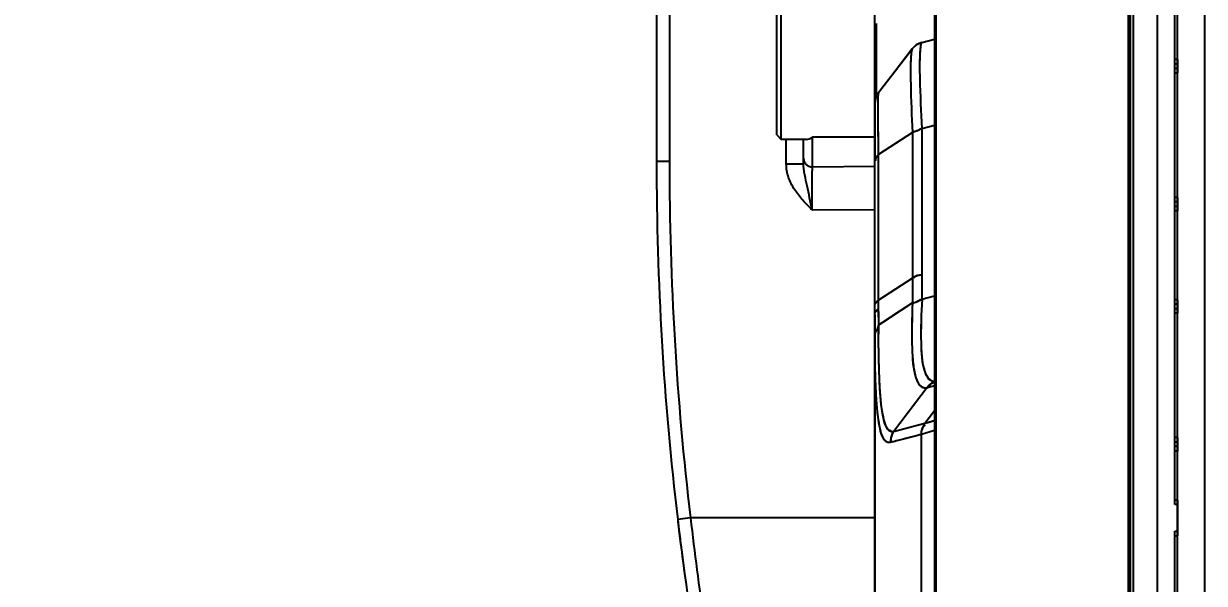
# Model space of a CAD drawing. Header units: millimetres. Extents: x -1070 to 42146, y 1440 to 12921.
# Drawn here: x 5155.6 to 5288.1, y 3010.5 to 3073.3 of the extents above; entities that cross this region are included whole.
import ezdxf

# ---------------------------------------------------------------- set-up
doc = ezdxf.new("R2010")
doc.units = ezdxf.units.MM
for name, color, linetype in [('02___PRT_ALL_AXES', 7, 'Continuous'), ('DIM', 4, 'Continuous'), ('DW-PLUS-XIANGTI实线CONTINUOUS', 7, 'Continuous')]:
    doc.layers.add(name, color=color, linetype=linetype)
doc.styles.get("Standard").update_dxf_attribs({"font": 'arial.ttf'})
doc.dimstyles.new('ISO-200', dxfattribs={"dimtxt": 30, "dimasz": 25, "dimexe": 1.25, "dimexo": 5, "dimgap": 5, "dimtad": 1, "dimtoh": 1, "dimdec": 1, "dimdsep": 46, "dimtxsty": 'Standard', "dimcen": 2.5, "dimadec": 0, "dimazin": 0, "dimtfac": 1, "dimtdec": 1, "dimtmove": 0, "dimatfit": 3, "dimfxl": 1, "dimarcsym": 0})

# ---------------------------------------------------------------- blocks, each defined once
blk = doc.blocks.new('*D136')
at = {"layer": 'Defpoints', "color": 0, "transparency": 16777216}
for p in [(5277.61, 3662.83), (5117.23, 2872.83), (5277.61, 2872.83)]:
    blk.add_point(p, dxfattribs=at)
at = {"layer": 'DIM', "color": 0, "lineweight": -2, "transparency": 16777216}
for p, q in [((5272.61, 3662.83), (5115.98, 3662.83)), ((5117.23, 3637.83), (5117.23, 2897.83)), ((5272.61, 2872.83), (5115.98, 2872.83))]:
    blk.add_line(p, q, dxfattribs=at)
at = {"layer": 'DIM', "color": 0, "transparency": 16777216}
for points in [[(5113.06, 3637.83), (5121.4, 3637.83), (5117.23, 3662.83)], [(5113.06, 2897.83), (5121.4, 2897.83), (5117.23, 2872.83)]]:
    blk.add_solid(points, dxfattribs=at)
at = {"layer": 'DIM', "color": 0, "lineweight": -3, "transparency": 16777216, "insert": (5092.81, 3267.83), "char_height": 30, "attachment_point": 5, "rotation": 90}
blk.add_mtext('790 [2\'-7 1/8"]', dxfattribs=at)

msp = doc.modelspace()

# ---------------------------------------------------------------- linework, layer by layer
at = {"color": 7, "linetype": 'Continuous', "lineweight": -3}
for p, q in [((5226.609, 3177.202), (5226.609, 3057.826)), ((5228.056, 3177.202), (5228.056, 3057.826)), ((5257.809, 3139.326), (5257.809, 3027.642)), ((5240.609, 3067.826), (5240.609, 3075.326)), ((5251.109, 3067.826), (5251.109, 3075.07)), ((5240.109, 3069.989), (5240.109, 3074.826)), ((5256.376, 3071.206), (5256.401, 3071.213)), ((5256.401, 3071.213), (5257.809, 3071.59)), ((5240.109, 3069.926), (5240.109, 3069.989)), ((5240.109, 3067.826), (5240.109, 3069.926)), ((5255.199, 3070.343), (5254.692, 3069.678)), ((5255.331, 3070.497), (5254.701, 3069.676)), ((5255.3, 3070.474), (5255.199, 3070.343)), ((5255.277, 3070.434), (5255.251, 3070.351)), ((5255.288, 3070.455), (5255.277, 3070.434)), ((5255.3, 3070.475), (5255.288, 3070.455)), ((5255.387, 3070.582), (5255.299, 3070.474)), ((5255.3, 3070.476), (5255.3, 3070.476)), ((5254.021, 3068.79), (5251.522, 3065.534)), ((5254.701, 3069.676), (5254.021, 3068.79)), ((5254.692, 3069.678), (5254.602, 3069.561)), ((5240.109, 3065.726), (5240.109, 3067.826)), ((5240.609, 3060.326), (5240.609, 3067.826)), ((5251.109, 3065.594), (5251.109, 3067.826)), ((5240.109, 3065.663), (5240.109, 3065.726)), ((5240.109, 3060.826), (5240.109, 3065.663)), ((5251.109, 3065.356), (5251.109, 3065.594)), ((5251.109, 3064.317), (5251.109, 3065.356)), ((5251.514, 3065.459), (5251.52, 3065.529)), ((5251.52, 3065.529), (5251.521, 3065.534)), ((5251.521, 3065.534), (5251.521, 3065.534)), ((5251.109, 3064.32), (5251.109, 3064.318)), ((5251.109, 3064.316), (5251.109, 3064.32)), ((5251.109, 3064.319), (5251.109, 3064.316)), ((5251.109, 3064.316), (5251.109, 3064.319)), ((5251.109, 3064.318), (5251.109, 3064.316)), ((5251.109, 3062.966), (5251.109, 3064.317)), ((5251.109, 3064.316), (5251.109, 3057.902)), ((5251.109, 3061.062), (5251.109, 3064.316)), ((5251.51, 3060.425), (5251.503, 3061.973)), ((5256.401, 3061.553), (5257.809, 3061.931)), ((5240.109, 3060.826), (5240.609, 3060.326)), ((5244.109, 3057.238), (5244.109, 3060.581)), ((5251.109, 3060.581), (5244.109, 3060.581)), ((5251.109, 3059.595), (5251.109, 3061.062)), ((5251.522, 3058.626), (5251.51, 3060.425)), ((5255.331, 3061.108), (5251.522, 3058.626)), ((5255.331, 3061.108), (5255.332, 3052.295)), ((5256.401, 3061.553), (5256.401, 3052.295)), ((5241.179, 3057.542), (5241.179, 3060.326)), ((5243.109, 3058.204), (5243.109, 3060.326)), ((5251.109, 3057.902), (5251.109, 3059.595)), ((5228.056, 3057.826), (5226.609, 3057.826)), ((5243.109, 3057.542), (5243.109, 3058.204)), ((5251.109, 3049.875), (5251.109, 3057.902)), ((5251.522, 3057.902), (5251.522, 3058.626)), ((5251.522, 3049.875), (5251.522, 3057.902)), ((5243.109, 3057.542), (5241.179, 3057.542)), ((5244.109, 3057.238), (5251.109, 3057.304)), ((5244.074, 3052.407), (5251.109, 3052.473)), ((5255.332, 3052.295), (5255.332, 3044.76)), ((5256.401, 3052.295), (5256.401, 3045.116)), ((5251.109, 3042.277), (5251.109, 3049.875)), ((5251.522, 3042.277), (5251.522, 3049.875)), ((5255.332, 3044.76), (5251.522, 3042.277)), ((5251.109, 3041.661), (5251.109, 3042.277)), ((5251.522, 3042.116), (5251.522, 3042.277)), ((5251.523, 3041.793), (5251.522, 3042.116)), ((5255.343, 3041.96), (5253.11, 3040.505)), ((5256.404, 3042.404), (5257.809, 3042.78)), ((5251.109, 3041.498), (5251.109, 3041.661)), ((5251.109, 3040.681), (5251.109, 3041.498)), ((5251.109, 3040.428), (5251.109, 3040.681)), ((5251.109, 3040.681), (5251.109, 3040.428)), ((5251.524, 3041.304), (5251.523, 3041.793)), ((5251.525, 3040.995), (5251.524, 3041.304)), ((5251.109, 3040.428), (5251.109, 3039.476)), ((5251.109, 3039.476), (5251.109, 3038.476)), ((5251.67, 3039.566), (5251.532, 3039.476)), ((5251.786, 3039.642), (5251.67, 3039.566)), ((5252.234, 3039.934), (5251.786, 3039.642)), ((5253.11, 3040.505), (5252.234, 3039.934)), ((5251.109, 3038.476), (5251.109, 3021.591)), ((5257.017, 3032.479), (5257.806, 3032.69)), ((5256.988, 3032.47), (5254.963, 3029.798)), ((5256.988, 3032.47), (5257.017, 3032.479)), ((5254.963, 3029.798), (5253.23, 3027.51)), ((5257.474, 3029.411), (5256.744, 3028.42)), ((5257.812, 3028.738), (5257.054, 3028.512)), ((5257.809, 3029.865), (5257.474, 3029.411)), ((5256.744, 3028.42), (5253.23, 3027.51)), ((5257.809, 3027.643), (5256.347, 3027.196)), ((5257.054, 3028.512), (5256.744, 3028.42)), ((5257.809, 3027.642), (5257.809, 3008.01)), ((5254.179, 3026.637), (5252.849, 3026.299)), ((5256.347, 3027.196), (5254.179, 3026.637)), ((5256.347, 3008.456), (5256.347, 3027.196)), ((5251.109, 3021.591), (5251.109, 3014.061)), ((5230.422, 3017.826), (5228.985, 3017.649)), ((5251.109, 3017.826), (5230.422, 3017.826)), ((5251.109, 3014.061), (5251.109, 2997.148))]:
    msp.add_line(p, q, dxfattribs=at)
at = {"color": 1, "lineweight": -3}
msp.add_lwpolyline([(5285.109, 3767.826), (5288.109, 3767.826), (5288.109, 2767.826), (5285.109, 2767.826)], close=True, dxfattribs=at)
at = {"color": 7, "linetype": 'Continuous', "lineweight": -3}
for points in [[(5256.374, 3071.205), (5256.269, 3071.173), (5256.008, 3071.064), (5255.775, 3070.926), (5255.694, 3070.863)], [(5256.086, 3071.096), (5256.007, 3071.063), (5255.873, 3070.984)], [(5255.694, 3070.863), (5255.566, 3070.762), (5255.387, 3070.582)], [(5255.873, 3070.984), (5255.773, 3070.925), (5255.693, 3070.862)], [(5254.602, 3069.561), (5254.023, 3068.803), (5253.461, 3068.068), (5252.916, 3067.356), (5252.389, 3066.667), (5251.879, 3066.001), (5251.522, 3065.534)]]:
    msp.add_lwpolyline(points, dxfattribs=at)
for centre, radius, start, end in [((5296.8, 3068.584), 40.657, 179.27421, 180.02056), ((5285.49, 3068.732), 29.346, 178.3561, 179.28279), ((5253.109, 3064.317), 2, 171.9053, 180), ((5253.109, 3064.318), 2, 171.90443, 180), ((5253.109, 3064.316), 2, 171.85477, 180), ((5253.109, 3064.318), 2, 163.77739, 171.90443), ((5253.109, 3064.316), 2, 163.73141, 171.85477), ((5253.109, 3064.318), 2, 155.66609, 163.77739), ((5253.109, 3064.316), 2, 155.61503, 163.73141), ((5253.109, 3064.318), 2, 147.36106, 155.66609), ((5253.109, 3064.316), 2, 147.31572, 155.61503), ((5253.109, 3064.318), 2, 142.5258, 147.36106), ((5253.109, 3064.316), 2, 142.48476, 147.31572), ((5567.442, 3057.826), 340.833, 180, 186.76966), ((5567.39, 3057.826), 339.333, 180, 186.76966), ((5768.206, 3044.971), 512.874, 180.02353, 180.33623), ((5772.522, 3044.31), 516.122, 179.91045, 180.21157), ((5252.309, 3040.118), 1.423, 123.52146, 127.71355), ((5821.832, 3041.909), 570.308, 180.09183, 180.24429), ((5745.432, 3040.679), 494.323, 180.02908, 180.25535), ((5567.442, 3057.826), 340.833, 186.76921, 187.28741), ((5567.442, 3057.826), 340.833, 186.76965, 187.13964), ((5567.442, 3057.826), 340.833, 186.76966, 190.06673), ((5567.442, 3057.826), 340.833, 187.07129, 187.08186), ((5567.442, 3057.826), 340.833, 187.10609, 187.10977), ((5567.442, 3057.826), 340.833, 187.31068, 187.95855)]:
    msp.add_arc(centre, radius, start, end, dxfattribs=at)
for points, knots in [([(5256.396, 3071.211), (5256.348, 3071.198), (5256.28, 3071.02), (5256.228, 3070.721), (5256.179, 3070.202), (5256.163, 3069.805), (5256.156, 3069.574)], [0, 0, 0, 0, 0.08949, 0.2820358, 0.5858486, 1, 1, 1, 1]), ([(5255.251, 3070.351), (5255.24, 3070.312), (5255.197, 3070.087), (5255.179, 3069.858), (5255.167, 3069.67)], [0, 0, 0, 0, 0.1764322, 1, 1, 1, 1]), ([(5255.167, 3069.67), (5255.159, 3069.554), (5255.13, 3068.979), (5255.125, 3068.403), (5255.125, 3067.942)], [0, 0, 0, 0, 0.200441, 1, 1, 1, 1]), ([(5256.143, 3068.57), (5256.143, 3068.103), (5256.178, 3065.762), (5256.289, 3063.424), (5256.396, 3061.552)], [0, 0, 0, 0, 0.1991853, 1, 1, 1, 1]), ([(5255.125, 3067.942), (5255.125, 3067.489), (5255.153, 3065.21), (5255.243, 3062.932), (5255.33, 3061.108)], [0, 0, 0, 0, 0.1990338, 1, 1, 1, 1]), ([(5251.503, 3061.973), (5251.5, 3062.762), (5251.504, 3063.924), (5251.496, 3065.087), (5251.514, 3065.459)], [0, 0, 0, 0, 0.6793323, 1, 1, 1, 1]), ([(5243.441, 3060.326), (5243.549, 3060.326), (5243.789, 3060.385), (5244, 3060.505), (5244.109, 3060.581)], [0, 0, 0, 0, 0.4479405, 1, 1, 1, 1]), ([(5255.331, 3061.12), (5255.471, 3061.219), (5255.868, 3061.28), (5256.208, 3061.461), (5256.401, 3061.553)], [0, 0, 0, 0, 0.4442568, 1, 1, 1, 1]), ([(5243.109, 3058.204), (5243.109, 3058.078), (5243.161, 3057.823), (5243.385, 3057.502), (5243.718, 3057.288), (5243.979, 3057.238), (5244.109, 3057.238)], [0, 0, 0, 0, 0.2459826, 0.4943393, 0.7460118, 1, 1, 1, 1]), ([(5251.522, 3058.628), (5251.466, 3058.549), (5251.31, 3058.326), (5251.109, 3058.084), (5251.109, 3057.902)], [0, 0, 0, 0, 0.3458431, 1, 1, 1, 1]), ([(5244.074, 3052.407), (5243.717, 3052.764), (5243.008, 3053.482), (5242.063, 3054.671), (5241.368, 3056.028), (5241.179, 3057.039), (5241.179, 3057.542)], [0, 0, 0, 0, 0.2503806, 0.5006129, 0.7505427, 1, 1, 1, 1]), ([(5244.074, 3052.407), (5243.982, 3052.865), (5243.803, 3053.763), (5243.527, 3055.072), (5243.292, 3056.12), (5243.146, 3056.934), (5243.109, 3057.34), (5243.109, 3057.542)], [0, 0, 0, 0, 0.2680604, 0.5254363, 0.7672574, 0.8838609, 1, 1, 1, 1]), ([(5244.074, 3052.407), (5244.075, 3052.943), (5244.078, 3053.958), (5244.085, 3055.344), (5244.095, 3056.419), (5244.103, 3057.014), (5244.109, 3057.238)], [0, 0, 0, 0, 0.3328399, 0.6302889, 0.8608027, 1, 1, 1, 1]), ([(5256.401, 3045.116), (5256.298, 3045.103), (5255.927, 3045.037), (5255.561, 3044.909), (5255.332, 3044.76)], [0, 0, 0, 0, 0.2762552, 1, 1, 1, 1]), ([(5251.13, 3041.807), (5251.143, 3041.85), (5251.225, 3042.041), (5251.388, 3042.186), (5251.522, 3042.274)], [0, 0, 0, 0, 0.2200579, 1, 1, 1, 1]), ([(5255.343, 3041.96), (5255.279, 3040.261), (5255.214, 3037.918), (5255.391, 3035.11), (5255.584, 3034.005), (5255.732, 3033.555)], [0, 0, 0, 0, 0.6041771, 0.8315664, 1, 1, 1, 1]), ([(5255.341, 3041.951), (5255.416, 3041.968), (5255.784, 3042.084), (5256.139, 3042.245), (5256.404, 3042.404)], [0, 0, 0, 0, 0.1989769, 1, 1, 1, 1]), ([(5256.412, 3042.406), (5256.326, 3040.761), (5256.228, 3038.488), (5256.384, 3035.761), (5256.577, 3034.684), (5256.729, 3034.248)], [0, 0, 0, 0, 0.6031162, 0.8308198, 1, 1, 1, 1]), ([(5251.109, 3040.681), (5251.109, 3040.731), (5251.142, 3040.954), (5251.303, 3041.138), (5251.439, 3041.243)], [0, 0, 0, 0, 0.2247315, 1, 1, 1, 1]), ([(5251.532, 3039.477), (5251.481, 3039.253), (5251.388, 3038.959), (5251.131, 3038.686), (5251.115, 3038.544), (5251.114, 3038.476)], [0, 0, 0, 0, 0.628404, 0.8131909, 1, 1, 1, 1]), ([(5253.226, 3027.513), (5253.08, 3027.475), (5252.678, 3027.555), (5252.318, 3028.189), (5252.044, 3029.13), (5251.833, 3030.494), (5251.684, 3032.244), (5251.59, 3034.366), (5251.54, 3036.818), (5251.533, 3038.558), (5251.532, 3039.476)], [0, 0, 0, 0, 0.0361555, 0.0856775, 0.1636339, 0.2731182, 0.4136381, 0.5839146, 0.7806158, 1, 1, 1, 1]), ([(5252.849, 3026.299), (5252.701, 3026.261), (5252.296, 3026.349), (5251.936, 3026.991), (5251.658, 3027.945), (5251.444, 3029.328), (5251.289, 3031.104), (5251.189, 3033.262), (5251.133, 3035.762), (5251.118, 3037.538), (5251.114, 3038.476)], [0, 0, 0, 0, 0.0358694, 0.0852129, 0.1628538, 0.272004, 0.4122538, 0.5824215, 0.7795831, 1, 1, 1, 1]), ([(5256.729, 3034.248), (5256.832, 3033.95), (5257.045, 3033.427), (5257.585, 3033.156), (5257.809, 3033.156)], [0, 0, 0, 0, 0.5843338, 1, 1, 1, 1]), ([(5255.732, 3033.555), (5255.795, 3033.361), (5255.93, 3033.026), (5256.218, 3032.624), (5256.593, 3032.417), (5256.86, 3032.439), (5256.984, 3032.472)], [0, 0, 0, 0, 0.3322466, 0.5857999, 0.7912074, 1, 1, 1, 1]), ([(5253.23, 3027.51), (5253.173, 3027.427), (5252.958, 3027.06), (5252.838, 3026.625), (5252.849, 3026.299)], [0, 0, 0, 0, 0.2347674, 1, 1, 1, 1]), ([(5230.422, 3017.826), (5230.872, 3013.942), (5231.636, 3008.171), (5232.829, 3000.588), (5233.78, 2995.115), (5234.775, 2989.864), (5235.796, 2984.88), (5236.821, 2980.209), (5237.827, 2975.891), (5238.791, 2971.968), (5239.564, 2968.964), (5240.141, 2966.786), (5240.534, 2965.33), (5240.899, 2963.999), (5241.233, 2962.797), (5241.535, 2961.728), (5241.801, 2960.794), (5242, 2960.102), (5242.14, 2959.618), (5242.23, 2959.308), (5242.31, 2959.035), (5242.379, 2958.797), (5242.438, 2958.595), (5242.487, 2958.43), (5242.521, 2958.315), (5242.542, 2958.242), (5242.554, 2958.2), (5242.564, 2958.169), (5242.57, 2958.145), (5242.576, 2958.132), (5242.576, 2958.125), (5242.577, 2958.124)], [0, 0, 0, 0, 0.1922747, 0.2862186, 0.3775448, 0.4654281, 0.5490747, 0.6277201, 0.7006259, 0.7670788, 0.826392, 0.8531654, 0.877912, 0.9005572, 0.9210304, 0.9392656, 0.9552019, 0.9687848, 0.9746785, 0.9799664, 0.9846439, 0.9887064, 0.9921505, 0.9949727, 0.9971706, 0.9980347, 0.998742, 0.9992922, 0.9996854, 0.9999213, 1, 1, 1, 1])]:
    msp.add_open_spline(points, degree=3, knots=knots, dxfattribs=at)
for points in [[(5251.109, 3041.661), (5251.109, 3041.71), (5251.116, 3041.76), (5251.13, 3041.807)], [(5256.988, 3032.473), (5257.196, 3032.748), (5257.49, 3032.97), (5257.808, 3033.103)], [(5257.803, 3033.098), (5257.497, 3032.965), (5257.218, 3032.745), (5257.017, 3032.479)], [(5256.347, 3027.196), (5256.344, 3027.625), (5256.488, 3028.076), (5256.745, 3028.42)]]:
    msp.add_open_spline(points, degree=3, dxfattribs=at)
at = {"layer": '02___PRT_ALL_AXES', "color": 7, "linetype": 'Continuous', "lineweight": -3}
for p, q in [((5251.309, 3070.917), (5251.309, 3073.321)), ((5251.309, 3067.826), (5251.309, 3070.917)), ((5251.309, 3066.978), (5251.309, 3067.826)), ((5251.309, 3066.182), (5251.309, 3066.978)), ((5251.309, 3065.44), (5251.309, 3066.182)), ((5251.309, 3065.181), (5251.309, 3065.44)), ((5243.109, 3060.326), (5240.609, 3060.326)), ((5243.441, 3060.326), (5243.109, 3060.326))]:
    msp.add_line(p, q, dxfattribs=at)
at = {"layer": 'DW-PLUS-XIANGTI实线CONTINUOUS', "color": 7, "lineweight": -3}
for p, q in [((5257.809, 3643.88), (5257.809, 2891.771)), ((5257.95, 3643.862), (5257.95, 2891.79)), ((5279.604, 2894.641), (5279.604, 3641.011)), ((5279.809, 2894.668), (5279.809, 3640.984)), ((5282.809, 3641.598), (5282.809, 2894.054)), ((5280.102, 3640.946), (5280.102, 2894.706)), ((5284.809, 3019.326), (5284.809, 3142.326)), ((5251.109, 2960.284), (5251.109, 3098.323)), ((5251.309, 3065.184), (5251.309, 3073.321)), ((5256.396, 3071.211), (5255.774, 3070.925)), ((5256.374, 3071.205), (5255.775, 3070.926)), ((5256.376, 3071.206), (5256.401, 3071.213)), ((5256.401, 3071.213), (5257.809, 3071.59)), ((5255.331, 3070.497), (5251.522, 3065.534)), ((5255.3, 3070.474), (5254.602, 3069.561)), ((5255.775, 3070.926), (5255.299, 3070.474)), ((5254.602, 3069.561), (5252.916, 3067.356)), ((5285.109, 3069.278), (5284.809, 3069.278)), ((5285.109, 3068.779), (5284.809, 3068.779)), ((5285.109, 3069.295), (5285.109, 3067.779)), ((5252.916, 3067.356), (5251.522, 3065.534)), ((5285.109, 3068.278), (5284.809, 3068.278)), ((5285.109, 3067.778), (5284.809, 3067.778)), ((5256.401, 3061.553), (5257.809, 3061.931)), ((5255.331, 3061.108), (5251.522, 3058.626)), ((5255.331, 3061.108), (5255.332, 3044.76)), ((5256.401, 3061.553), (5256.401, 3045.116)), ((5251.522, 3042.277), (5251.522, 3058.626)), ((5285.109, 3053.811), (5284.809, 3053.811)), ((5285.109, 3053.81), (5285.109, 3052.295)), ((5285.109, 3053.311), (5284.809, 3053.311)), ((5285.109, 3052.81), (5284.809, 3052.81)), ((5285.109, 3052.311), (5284.809, 3052.311)), ((5255.332, 3044.76), (5251.522, 3042.277)), ((5251.523, 3041.793), (5251.522, 3042.277)), ((5255.343, 3041.96), (5251.532, 3039.476)), ((5256.404, 3042.404), (5257.809, 3042.78)), ((5285.109, 3042.309), (5284.809, 3042.309)), ((5285.109, 3042.326), (5285.109, 3040.81)), ((5251.11, 3039.563), (5251.109, 3040.681)), ((5251.524, 3041.304), (5251.523, 3041.793)), ((5251.525, 3040.682), (5251.524, 3041.304)), ((5251.526, 3040.382), (5251.525, 3040.682)), ((5285.109, 3041.81), (5284.809, 3041.81)), ((5285.109, 3041.309), (5284.809, 3041.309)), ((5285.109, 3040.809), (5284.809, 3040.809)), ((5251.114, 3038.476), (5251.11, 3039.563)), ((5257.017, 3032.479), (5257.796, 3032.688)), ((5256.988, 3032.47), (5253.23, 3027.51)), ((5256.988, 3032.47), (5257.005, 3032.476)), ((5257.005, 3032.476), (5257.017, 3032.479)), ((5257.809, 3029.865), (5256.744, 3028.42)), ((5257.52, 3028.651), (5256.744, 3028.42)), ((5257.85, 3028.749), (5257.52, 3028.651)), ((5256.744, 3028.42), (5253.23, 3027.51)), ((5257.809, 3027.643), (5256.347, 3027.196)), ((5256.347, 3008.456), (5256.347, 3027.196)), ((5285.109, 3026.843), (5284.809, 3026.843)), ((5285.109, 3026.343), (5284.809, 3026.343)), ((5285.109, 3026.842), (5285.109, 3025.326)), ((5285.109, 3025.842), (5284.809, 3025.842)), ((5285.109, 3025.342), (5284.809, 3025.342)), ((5285.109, 3019.826), (5284.809, 3019.826)), ((5285.109, 3019.826), (5285.109, 3015.826)), ((5285.109, 3019.326), (5284.809, 3019.326)), ((5284.809, 3016.326), (5285.109, 3016.326)), ((5284.809, 2893.326), (5284.809, 3016.326)), ((5284.809, 3015.826), (5285.109, 3015.826))]:
    msp.add_line(p, q, dxfattribs=at)
for centre, radius, start, end in [((5276.587, 3068.986), 20.439, 177.18096, 178.47865), ((5291.154, 3068.62), 35.011, 178.51219, 180.08205), ((5253.109, 3064.316), 2, 142.48476, 180), ((5253.109, 3064.318), 2, 142.5258, 180), ((5768.206, 3044.971), 512.874, 180.02353, 180.33623), ((5772.522, 3044.31), 516.122, 179.91045, 180.21157), ((5558.988, 3040.85), 307.462, 180.08722, 180.25589), ((5617.232, 3039.98), 365.701, 180.07894, 180.23892)]:
    msp.add_arc(centre, radius, start, end, dxfattribs=at)
for points, knots in [([(5256.396, 3071.211), (5256.281, 3071.18), (5256.244, 3070.626), (5256.188, 3070.29), (5256.173, 3069.991)], [0, 0, 0, 0, 0.2843068, 1, 1, 1, 1]), ([(5255.218, 3070.186), (5255.2, 3070.066), (5255.127, 3069.32), (5255.125, 3068.57), (5255.125, 3067.942)], [0, 0, 0, 0, 0.1621775, 1, 1, 1, 1]), ([(5255.291, 3070.461), (5255.272, 3070.429), (5255.244, 3070.336), (5255.227, 3070.243), (5255.218, 3070.186)], [0, 0, 0, 0, 0.3895306, 1, 1, 1, 1]), ([(5255.3, 3070.475), (5255.298, 3070.473), (5255.295, 3070.469), (5255.292, 3070.464), (5255.291, 3070.461)], [0, 0, 0, 0, 0.4806552, 1, 1, 1, 1]), ([(5256.143, 3068.57), (5256.143, 3068.103), (5256.178, 3065.762), (5256.289, 3063.424), (5256.396, 3061.552)], [0, 0, 0, 0, 0.1991853, 1, 1, 1, 1]), ([(5255.125, 3067.942), (5255.125, 3067.489), (5255.153, 3065.21), (5255.243, 3062.932), (5255.33, 3061.108)], [0, 0, 0, 0, 0.1990338, 1, 1, 1, 1]), ([(5251.503, 3061.973), (5251.501, 3062.38), (5251.501, 3063.508), (5251.49, 3064.635), (5251.51, 3065.355)], [0, 0, 0, 0, 0.3609993, 1, 1, 1, 1]), ([(5251.51, 3065.355), (5251.511, 3065.382), (5251.513, 3065.428), (5251.515, 3065.474), (5251.516, 3065.493)], [0, 0, 0, 0, 0.5865482, 1, 1, 1, 1]), ([(5251.516, 3065.493), (5251.517, 3065.502), (5251.519, 3065.515), (5251.519, 3065.53), (5251.521, 3065.534)], [0, 0, 0, 0, 0.7005597, 1, 1, 1, 1]), ([(5255.331, 3061.12), (5255.525, 3061.257), (5255.895, 3061.282), (5256.185, 3061.478), (5256.268, 3061.547)], [0, 0, 0, 0, 0.6888607, 1, 1, 1, 1]), ([(5251.522, 3058.628), (5251.47, 3058.556), (5251.356, 3058.411), (5251.107, 3058.219), (5251.197, 3058.001), (5251.261, 3057.952)], [0, 0, 0, 0, 0.325114, 0.7025084, 1, 1, 1, 1]), ([(5251.109, 3041.661), (5251.109, 3041.824), (5251.23, 3042.116), (5251.493, 3042.176), (5251.585, 3042.194)], [0, 0, 0, 0, 0.6334236, 1, 1, 1, 1]), ([(5255.343, 3041.96), (5255.279, 3040.261), (5255.234, 3037.469), (5255.385, 3034.611), (5255.732, 3033.555)], [0, 0, 0, 0, 0.6046669, 1, 1, 1, 1]), ([(5255.341, 3041.951), (5255.405, 3041.966), (5255.731, 3042.037), (5256.051, 3042.19), (5256.247, 3042.375)], [0, 0, 0, 0, 0.1965924, 1, 1, 1, 1]), ([(5256.412, 3042.406), (5256.326, 3040.761), (5256.243, 3038.054), (5256.374, 3035.27), (5256.729, 3034.248)], [0, 0, 0, 0, 0.6037005, 1, 1, 1, 1]), ([(5251.109, 3040.681), (5251.109, 3040.845), (5251.229, 3041.142), (5251.495, 3041.204), (5251.587, 3041.223)], [0, 0, 0, 0, 0.6358154, 1, 1, 1, 1]), ([(5251.532, 3039.477), (5251.502, 3039.349), (5251.427, 3038.992), (5251.117, 3038.707), (5251.114, 3038.476)], [0, 0, 0, 0, 0.3621672, 1, 1, 1, 1]), ([(5252.849, 3026.299), (5252.521, 3026.215), (5251.898, 3026.887), (5251.686, 3027.938), (5251.309, 3030.053), (5251.173, 3033.598), (5251.122, 3036.699), (5251.114, 3038.476)], [0, 0, 0, 0, 0.0799563, 0.1580505, 0.267838, 0.5799951, 1, 1, 1, 1]), ([(5253.226, 3027.513), (5252.923, 3027.433), (5252.324, 3028.003), (5252.106, 3028.964), (5251.739, 3030.856), (5251.593, 3034.057), (5251.541, 3036.851), (5251.534, 3038.455)], [0, 0, 0, 0, 0.0821372, 0.159992, 0.2692783, 0.5801788, 1, 1, 1, 1]), ([(5256.729, 3034.248), (5256.786, 3034.082), (5256.969, 3033.599), (5257.455, 3033.156), (5257.808, 3033.156)], [0, 0, 0, 0, 0.3317681, 1, 1, 1, 1]), ([(5255.732, 3033.555), (5255.843, 3033.216), (5256.058, 3032.584), (5256.746, 3032.408), (5256.984, 3032.472)], [0, 0, 0, 0, 0.59187, 1, 1, 1, 1]), ([(5257.801, 3033.11), (5257.741, 3033.088), (5257.624, 3033.041), (5257.514, 3032.976), (5257.463, 3032.939)], [0, 0, 0, 0, 0.5055865, 1, 1, 1, 1]), ([(5254.722, 3026.777), (5254.545, 3026.731), (5253.921, 3026.57), (5253.296, 3026.414), (5252.849, 3026.299)], [0, 0, 0, 0, 0.2837044, 1, 1, 1, 1])]:
    msp.add_open_spline(points, degree=3, knots=knots, dxfattribs=at)
for points in [[(5251.51, 3060.425), (5251.508, 3060.941), (5251.505, 3061.457), (5251.503, 3061.973)], [(5251.522, 3058.626), (5251.517, 3059.226), (5251.514, 3059.825), (5251.51, 3060.425)], [(5256.401, 3045.116), (5256.08, 3045.074), (5255.576, 3045.065), (5255.501, 3044.75)], [(5256.988, 3032.473), (5257.19, 3032.74), (5257.474, 3033.048), (5257.808, 3033.05)], [(5257.463, 3032.939), (5257.315, 3032.829), (5257.206, 3032.643), (5257.185, 3032.459)], [(5253.23, 3027.51), (5253.021, 3027.207), (5252.768, 3026.726), (5252.99, 3026.433)], [(5256.347, 3027.196), (5256.344, 3027.582), (5256.449, 3028.114), (5256.808, 3028.26)], [(5256.347, 3027.196), (5255.805, 3027.056), (5255.263, 3026.917), (5254.722, 3026.777)]]:
    msp.add_open_spline(points, degree=3, dxfattribs=at)

# ---------------------------------------------------------------- dimensions: what is measured, and where the dimension line sits
at = {"layer": 'DIM', "color": 7, "lineweight": -3}
dim = msp.add_linear_dim(base=(5117.229, 2872.826), p1=(5277.609, 3662.826), p2=(5277.609, 2872.826), angle=90, dimstyle='ISO-200', dxfattribs=at)
dim.commit()
dim.dimension.update_dxf_attribs({"geometry": '*D136', "text_midpoint": (5092.809, 3267.826)})

doc.saveas('drawing.dxf')
